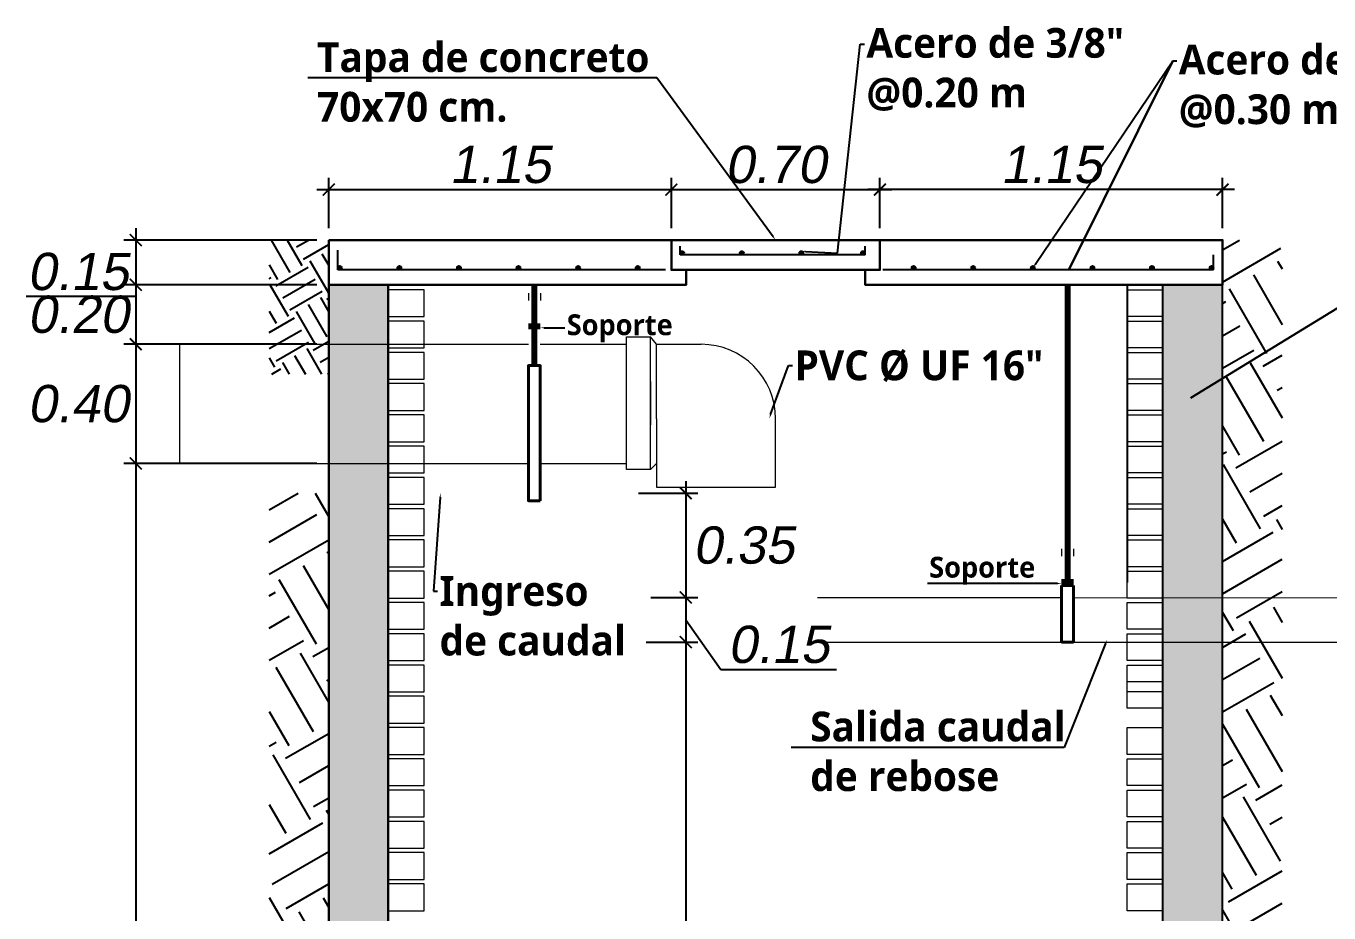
# Model space of a CAD drawing. Header units: metres. Extents: x 4293 to 4528, y 2596 to 2639.
# Drawn here: x 4482.642 to 4487.015, y 2610.887 to 2613.865 of the extents above; entities that cross this region are included whole.
import ezdxf
from ezdxf import colors
from ezdxf.entities.mleader import LeaderData, LeaderLine
from ezdxf.math import Vec2, Vec3

# ---------------------------------------------------------------- set-up
doc = ezdxf.new("R2010")
doc.units = ezdxf.units.M
for name, color, linetype, lineweight in [('0.05', 2, 'Continuous', 15), ('0.1', 11, 'Continuous', 13), ('0.4', 3, 'Continuous', 40), ('a. acero', 150, 'Continuous', 25), ('cimiento', 6, 'Continuous', 30), ('Letras El', 7, 'Continuous', 5)]:
    doc.layers.add(name, color=color, linetype=linetype, lineweight=lineweight)
doc.styles.add('ARIAL', font='arial.ttf', dxfattribs={"oblique": 10})
doc.styles.add('Generales', font='trebuc.ttf', dxfattribs={"height": 0.1})
doc.dimstyles.new('ROMANS 1-25', dxfattribs={"dimtxt": 0.125, "dimasz": 0.04, "dimexe": 0.04, "dimexo": 0.04, "dimgap": 0.02, "dimtad": 2, "dimtih": 1, "dimtoh": 1, "dimzin": 1, "dimdsep": 46, "dimtxsty": 'ARIAL', "dimblk": 'ARCHTICK', "dimcen": -0.0032, "dimdle": 0.04, "dimclrd": 1, "dimclre": 1, "dimclrt": 7, "dimazin": 2, "dimtfac": 1, "dimtofl": 0, "dimtmove": 0, "dimatfit": 3, "dimldrblk": 'OPEN30', "dimfxl": 0.04, "dimtzin": 12, "dimlwd": -1, "dimlwe": -1, "dimarcsym": 0})
pattern_1 = [(228.0127875, (4246.110832, 2612.222046), (-2, -2.25), [0.033634, -3.329772]), (184.9697407, (4246.088332, 2612.197046), (3, 0.25), [0.057717, -5.7139812]), (132.510447, (4246.030832, 2612.192046), (2.5, -2.75), [0.040697, -4.02900815]), (267.273689, (4245.933332, 2612.129546), (0.25, 5), [0.0525595, -5.2033895]), (292.833654, (4245.930832, 2612.077046), (-1.25, 3), [0.05153875, -5.10234328]), (357.273689, (4245.950832, 2612.029546), (-5, 0.25), [0.0525595, -5.2033895]), (37.6942405, (4246.003332, 2612.027046), (-3.25, -2.5), [0.06950725, -6.88121214]), (72.2553284, (4246.058332, 2612.069546), (1.75, 5.5), [0.065622, -6.49658037]), (121.4295656, (4246.078332, 2612.132046), (-2, 3.25), [0.0527375, -5.22101828]), (175.236358, (4246.050832, 2612.177046), (2.75, -0.25), [0.060208, -2.95019064]), (222.3974378, (4245.990832, 2612.182046), (-3, -2.75), [0.077862, -7.70834375]), (138.814075, (4246.180832, 2612.127046), (-1.75, 1.5), [0.02657525, -2.6309612]), (171.4692344, (4246.160832, 2612.144546), (3.25, -0.5), [0.05055925, -5.00537785]), (225, (4246.11083, 2612.15205), (-3e-17, -0.25), [0.03535525, -0.31819814]), (203.19859, (4246.093332, 2612.182046), (1.25, 0.5), [0.0190395, -1.88490378]), (291.80141, (4246.07583, 2612.174546), (-0.25, 0.75), [0.02692575, -1.31936545]), (30.963757, (4246.08583, 2612.149546), (0.75, 0.5), [0.04373225, -1.41400572]), (161.56505, (4246.12333, 2612.172046), (0.5, -0.25), [0.03162275, -0.75894667]), (16.38954, (4245.930832, 2612.174546), (2.5, 0.75), [0.0443, -4.38571129]), (70.346176, (4245.973332, 2612.187046), (-1, -2.75), [0.03716525, -3.67935194]), (293.19859, (4246.123332, 2612.222046), (-0.5, 1.25), [0.03807875, -1.86586453]), (343.61046, (4246.138332, 2612.187046), (-2.5, 0.75), [0.0443, -4.38571129]), (339.443955, (4245.930832, 2612.019546), (-1.25, 0.5), [0.04272, -2.09328094]), (294.7751406, (4245.970832, 2612.004546), (-1.25, 2.75), [0.0357945, -3.54366077]), (66.80141, (4246.125832, 2611.972046), (0.5, 1.25), [0.03807875, -1.86586453]), (17.3540246, (4246.140832, 2612.007046), (-3.25, -1), [0.04190775, -4.1488559]), (69.443955, (4246.003332, 2611.972046), (-0.5, -1.25), [0.02136, -2.11464094]), (101.309932, (4246.11083, 2611.972046), (-0.25, 1), [0.0127475, -1.26200738]), (165.963757, (4246.10833, 2611.984546), (0.75, -0.25), [0.05153875, -0.97923766]), (186.009006, (4246.058332, 2611.997046), (2.5, 0.25), [0.0477625, -4.7284808]), (303.690068, (4246.08583, 2612.127046), (-0.25, 0.5), [0.0360555, -0.86533232]), (353.1572266, (4246.105832, 2612.097046), (4.25, -0.5), [0.0629485, -6.23189066]), (60.945396, (4246.168332, 2612.089546), (-1, -1.75), [0.025739, -2.54816854]), (90, (4246.18083, 2612.11205), (-0.25, 0.25), [0.015, -0.235]), (120.256437, (4246.053332, 2612.004546), (1, -1.75), [0.034731, -3.43838]), (48.0127875, (4246.035832, 2612.034546), (2, 2.25), [0.067268, -3.296138]), (0, (4246.08083, 2612.08455), (0.25, 0.25), [0.065, -0.185]), (325.3048465, (4246.145832, 2612.084546), (2.5, -1.75), [0.0395285, -3.91331858]), (254.054604, (4246.178332, 2612.062046), (-0.25, -1), [0.0364005, -1.78362697]), (207.6459754, (4246.168332, 2612.027046), (-4.75, -2.5), [0.05926625, -5.86736855]), (175.4260787, (4246.115832, 2611.999546), (-3.25, 0.25), [0.06269975, -6.20726835])]

# ---------------------------------------------------------------- blocks, each defined once
blk = doc.blocks.new('_ArchTick')
at = {"color": 0, "linetype": 'ByBlock', "const_width": 0.15}
blk.add_lwpolyline([(-0.5, -0.5), (0.5, 0.5)], dxfattribs=at)
blk = doc.blocks.new('*D626')
at = {"color": 1, "ltscale": 0.5, "transparency": 16777216}
for p, q in [((4483.6579, 2613.1863), (4483.6579, 2613.3557)), ((4484.8079, 2613.1863), (4484.8079, 2613.3557)), ((4483.6179, 2613.3157), (4484.8479, 2613.3157))]:
    blk.add_line(p, q, dxfattribs=at)
at = {"layer": 'Defpoints', "color": 0, "ltscale": 0.5, "transparency": 16777216}
for p in [(4484.8079, 2613.3157), (4483.6579, 2613.1463), (4484.8079, 2613.1463)]:
    blk.add_point(p, dxfattribs=at)
at = {"color": 1, "ltscale": 0.5, "transparency": 16777216, "xscale": 0.04, "yscale": 0.04, "zscale": 0.04, "rotation": 180}
blk.add_blockref('_ArchTick', (4483.6579, 2613.3157), dxfattribs=at)
at = {"color": 1, "ltscale": 0.5, "transparency": 16777216, "xscale": 0.04, "yscale": 0.04, "zscale": 0.04}
blk.add_blockref('_ArchTick', (4484.8079, 2613.3157), dxfattribs=at)
at = {"color": 7, "ltscale": 0.5, "transparency": 16777216, "insert": (4484.2329, 2613.3995), "char_height": 0.125, "attachment_point": 5, "style": 'ARIAL'}
blk.add_mtext('1.15', dxfattribs=at)
blk = doc.blocks.new('_Open30')
at = {"color": 0, "linetype": 'ByBlock', "lineweight": -2}
for p, q in [((-1, 0.27), (0, 0)), ((0, 0), (-1, -0.27)), ((0, 0), (-1, 0))]:
    blk.add_line(p, q, dxfattribs=at)
blk = doc.blocks.new('*D627')
at = {"color": 1, "ltscale": 0.5, "transparency": 16777216}
for p, q in [((4484.8079, 2613.1863), (4484.8079, 2613.3557)), ((4485.5079, 2613.1863), (4485.5079, 2613.3557)), ((4484.7679, 2613.3157), (4485.5479, 2613.3157))]:
    blk.add_line(p, q, dxfattribs=at)
at = {"layer": 'Defpoints', "color": 0, "ltscale": 0.5, "transparency": 16777216}
for p in [(4485.5079, 2613.3157), (4484.8079, 2613.1463), (4485.5079, 2613.1463)]:
    blk.add_point(p, dxfattribs=at)
at = {"color": 1, "ltscale": 0.5, "transparency": 16777216, "xscale": 0.04, "yscale": 0.04, "zscale": 0.04, "rotation": 180}
blk.add_blockref('_ArchTick', (4484.8079, 2613.3157), dxfattribs=at)
at = {"color": 1, "ltscale": 0.5, "transparency": 16777216, "xscale": 0.04, "yscale": 0.04, "zscale": 0.04}
blk.add_blockref('_ArchTick', (4485.5079, 2613.3157), dxfattribs=at)
at = {"color": 7, "ltscale": 0.5, "transparency": 16777216, "insert": (4485.1579, 2613.3995), "char_height": 0.125, "attachment_point": 5, "style": 'ARIAL'}
blk.add_mtext('0.70', dxfattribs=at)
blk = doc.blocks.new('*D628')
at = {"color": 1, "ltscale": 0.5, "transparency": 16777216}
for p, q in [((4485.5079, 2613.1863), (4485.5079, 2613.3557)), ((4486.6579, 2613.1863), (4486.6579, 2613.3557)), ((4486.6979, 2613.3157), (4485.4679, 2613.3157))]:
    blk.add_line(p, q, dxfattribs=at)
at = {"layer": 'Defpoints', "color": 0, "ltscale": 0.5, "transparency": 16777216}
for p in [(4485.5079, 2613.3157), (4485.5079, 2613.1463), (4486.6579, 2613.1463)]:
    blk.add_point(p, dxfattribs=at)
at = {"color": 1, "ltscale": 0.5, "transparency": 16777216, "xscale": 0.04, "yscale": 0.04, "zscale": 0.04, "rotation": 180}
blk.add_blockref('_ArchTick', (4485.5079, 2613.3157), dxfattribs=at)
at = {"color": 1, "ltscale": 0.5, "transparency": 16777216, "xscale": 0.04, "yscale": 0.04, "zscale": 0.04}
blk.add_blockref('_ArchTick', (4486.6579, 2613.3157), dxfattribs=at)
at = {"color": 7, "ltscale": 0.5, "transparency": 16777216, "insert": (4486.0829, 2613.3995), "char_height": 0.125, "attachment_point": 5, "style": 'ARIAL'}
blk.add_mtext('1.15', dxfattribs=at)
blk = doc.blocks.new('*D629')
at = {"color": 1, "ltscale": 0.5, "transparency": 16777216}
for p, q in [((4483.0101, 2613.1863), (4483.0101, 2612.9963)), ((4483.6179, 2613.1463), (4482.9701, 2613.1463)), ((4483.6179, 2612.9963), (4482.9701, 2612.9963)), ((4483.0101, 2612.9963), (4483.0101, 2612.9563)), ((4483.0101, 2612.9563), (4482.6419, 2612.9563))]:
    blk.add_line(p, q, dxfattribs=at)
at = {"layer": 'Defpoints', "color": 0, "ltscale": 0.5, "transparency": 16777216}
for p in [(4483.6579, 2613.1463), (4483.0101, 2612.9963), (4483.6579, 2612.9963)]:
    blk.add_point(p, dxfattribs=at)
at = {"color": 1, "ltscale": 0.5, "transparency": 16777216, "xscale": 0.04, "yscale": 0.04, "zscale": 0.04}
for p, rotation in [((4483.0101, 2613.1463), 90), ((4483.0101, 2612.9963), 270)]:
    blk.add_blockref('_ArchTick', p, dxfattribs=dict(at, rotation=rotation))
at = {"color": 7, "ltscale": 0.5, "transparency": 16777216, "insert": (4482.816, 2613.0401), "char_height": 0.125, "attachment_point": 5, "style": 'ARIAL'}
blk.add_mtext('0.15', dxfattribs=at)
blk = doc.blocks.new('*D630')
at = {"color": 1, "ltscale": 0.5, "transparency": 16777216}
for p, q in [((4483.0101, 2613.0363), (4483.0101, 2612.7563)), ((4483.6179, 2612.9963), (4482.9701, 2612.9963)), ((4483.6179, 2612.7963), (4482.9701, 2612.7963))]:
    blk.add_line(p, q, dxfattribs=at)
at = {"layer": 'Defpoints', "color": 0, "ltscale": 0.5, "transparency": 16777216}
for p in [(4483.6579, 2612.9963), (4483.0101, 2612.7963), (4483.6579, 2612.7963)]:
    blk.add_point(p, dxfattribs=at)
at = {"color": 1, "ltscale": 0.5, "transparency": 16777216, "xscale": 0.04, "yscale": 0.04, "zscale": 0.04}
for p, rotation in [((4483.0101, 2612.9963), 90), ((4483.0101, 2612.7963), 270)]:
    blk.add_blockref('_ArchTick', p, dxfattribs=dict(at, rotation=rotation))
at = {"color": 7, "ltscale": 0.5, "transparency": 16777216, "insert": (4482.8167, 2612.8963), "char_height": 0.125, "attachment_point": 5, "style": 'ARIAL'}
blk.add_mtext('0.20', dxfattribs=at)
blk = doc.blocks.new('*D631')
at = {"color": 1, "ltscale": 0.5, "transparency": 16777216}
for p, q in [((4483.0101, 2612.8363), (4483.0101, 2612.3563)), ((4483.1179, 2612.7963), (4482.9701, 2612.7963)), ((4483.1179, 2612.3963), (4482.9701, 2612.3963))]:
    blk.add_line(p, q, dxfattribs=at)
at = {"layer": 'Defpoints', "color": 0, "ltscale": 0.5, "transparency": 16777216}
for p in [(4483.1579, 2612.7963), (4483.0101, 2612.3963), (4483.1579, 2612.3963)]:
    blk.add_point(p, dxfattribs=at)
at = {"color": 1, "ltscale": 0.5, "transparency": 16777216, "xscale": 0.04, "yscale": 0.04, "zscale": 0.04}
for p, rotation in [((4483.0101, 2612.7963), 90), ((4483.0101, 2612.3963), 270)]:
    blk.add_blockref('_ArchTick', p, dxfattribs=dict(at, rotation=rotation))
at = {"color": 7, "ltscale": 0.5, "transparency": 16777216, "insert": (4482.8167, 2612.5963), "char_height": 0.125, "attachment_point": 5, "style": 'ARIAL'}
blk.add_mtext('0.40', dxfattribs=at)
blk = doc.blocks.new('*D632')
at = {"color": 1, "ltscale": 0.5, "transparency": 16777216}
for p, q in [((4483.0101, 2612.4363), (4483.0101, 2608.9442)), ((4483.6179, 2612.3963), (4482.9701, 2612.3963)), ((4483.6179, 2608.9842), (4482.9701, 2608.9842))]:
    blk.add_line(p, q, dxfattribs=at)
at = {"layer": 'Defpoints', "color": 0, "ltscale": 0.5, "transparency": 16777216}
for p in [(4483.6579, 2612.3963), (4483.0101, 2608.9842), (4483.6579, 2608.9842)]:
    blk.add_point(p, dxfattribs=at)
at = {"color": 1, "ltscale": 0.5, "transparency": 16777216, "xscale": 0.04, "yscale": 0.04, "zscale": 0.04}
for p, rotation in [((4483.0101, 2612.3963), 90), ((4483.0101, 2608.9842), 270)]:
    blk.add_blockref('_ArchTick', p, dxfattribs=dict(at, rotation=rotation))
at = {"color": 7, "ltscale": 0.5, "transparency": 16777216, "insert": (4482.8286, 2610.6902), "char_height": 0.125, "attachment_point": 5, "style": 'ARIAL'}
blk.add_mtext('3.41', dxfattribs=at)
blk = doc.blocks.new('*D574')
at = {"color": 1, "ltscale": 0.5, "transparency": 16777216}
for p, q in [((4484.8563, 2612.3363), (4484.8563, 2611.9063)), ((4484.6979, 2612.2963), (4484.8963, 2612.2963)), ((4484.7395, 2611.9463), (4484.8963, 2611.9463))]:
    blk.add_line(p, q, dxfattribs=at)
at = {"layer": 'Defpoints', "color": 0, "ltscale": 0.5, "transparency": 16777216}
for p in [(4484.6579, 2612.2963), (4484.6995, 2611.9463), (4484.8563, 2611.9463)]:
    blk.add_point(p, dxfattribs=at)
at = {"color": 1, "ltscale": 0.5, "transparency": 16777216, "xscale": 0.04, "yscale": 0.04, "zscale": 0.04}
for p, rotation in [((4484.8563, 2612.2963), 90), ((4484.8563, 2611.9463), 270)]:
    blk.add_blockref('_ArchTick', p, dxfattribs=dict(at, rotation=rotation))
at = {"color": 7, "ltscale": 0.5, "transparency": 16777216, "insert": (4485.0504, 2612.1213), "char_height": 0.125, "attachment_point": 5, "style": 'ARIAL'}
blk.add_mtext('0.35', dxfattribs=at)
blk = doc.blocks.new('*D575')
at = {"color": 1, "ltscale": 0.5, "transparency": 16777216}
for p, q in [((4484.8563, 2611.9863), (4484.8563, 2611.7563)), ((4484.7395, 2611.9463), (4484.8963, 2611.9463)), ((4484.8563, 2611.8713), (4484.9738, 2611.7041)), ((4484.7234, 2611.7963), (4484.8963, 2611.7963)), ((4484.9738, 2611.7041), (4485.362, 2611.7041))]:
    blk.add_line(p, q, dxfattribs=at)
at = {"layer": 'Defpoints', "color": 0, "ltscale": 0.5, "transparency": 16777216}
for p in [(4484.6995, 2611.9463), (4484.6834, 2611.7963), (4484.8563, 2611.7963)]:
    blk.add_point(p, dxfattribs=at)
at = {"color": 1, "ltscale": 0.5, "transparency": 16777216, "xscale": 0.04, "yscale": 0.04, "zscale": 0.04}
for p, rotation in [((4484.8563, 2611.9463), 90), ((4484.8563, 2611.7963), 270)]:
    blk.add_blockref('_ArchTick', p, dxfattribs=dict(at, rotation=rotation))
at = {"color": 7, "ltscale": 0.5, "transparency": 16777216, "insert": (4485.1679, 2611.7879), "char_height": 0.125, "attachment_point": 5, "style": 'ARIAL'}
blk.add_mtext('0.15', dxfattribs=at)
blk = doc.blocks.new('*D576')
at = {"color": 1, "ltscale": 0.5, "transparency": 16777216}
for p, q in [((4484.8563, 2611.8363), (4484.8563, 2608.9442)), ((4484.7234, 2611.7963), (4484.8963, 2611.7963)), ((4484.6979, 2608.9842), (4484.8963, 2608.9842))]:
    blk.add_line(p, q, dxfattribs=at)
at = {"layer": 'Defpoints', "color": 0, "ltscale": 0.5, "transparency": 16777216}
for p in [(4484.6834, 2611.7963), (4484.6579, 2608.9842), (4484.8563, 2608.9842)]:
    blk.add_point(p, dxfattribs=at)
at = {"color": 1, "ltscale": 0.5, "transparency": 16777216, "xscale": 0.04, "yscale": 0.04, "zscale": 0.04}
for p, rotation in [((4484.8563, 2611.7963), 90), ((4484.8563, 2608.9842), 270)]:
    blk.add_blockref('_ArchTick', p, dxfattribs=dict(at, rotation=rotation))
at = {"color": 7, "ltscale": 0.5, "transparency": 16777216, "insert": (4485.0387, 2610.3902), "char_height": 0.125, "attachment_point": 5, "style": 'ARIAL'}
blk.add_mtext('2.81', dxfattribs=at)

msp = doc.modelspace()

# ---------------------------------------------------------------- hatches: boundary and pattern name
at = {"ltscale": 0.5, "true_color": 0xa35200}
h = msp.add_hatch(dxfattribs=at)
h.set_pattern_fill('EARTH', color=34, angle=300)
h.set_pattern_definition([(300, (4245.93083, 2611.97205), (0.34150635, -0.09150635), [0.25, -0.25]), (300, (4246.01202, 2612.01892), (0.34150635, -0.09150635), [0.25, -0.25]), (300, (4246.0932, 2612.0658), (0.34150635, -0.09150635), [0.25, -0.25]), (30, (4246.1359, 2612.05436), (0.09150635, 0.34150635), [0.25, -0.25]), (30, (4246.18278, 2611.97317), (0.09150635, 0.34150635), [0.25, -0.25]), (30, (4246.22965, 2611.89198), (0.09150635, 0.34150635), [0.25, -0.25])])
h.paths.add_polyline_path([(4486.8579, 2613.1463), (4486.6579, 2613.1463), (4486.6579, 2608.5842), (4483.6579, 2608.5842), (4483.6579, 2612.2963), (4483.4579, 2612.2963), (4483.4579, 2608.3842), (4486.8579, 2608.3842)])
h = msp.add_hatch(dxfattribs=at)
h.set_pattern_fill('EARTH', color=34, scale=0.5, angle=300)
h.set_pattern_definition([(300, (4245.93083, 2611.97205), (0.170753175, -0.045753175), [0.125, -0.125]), (300, (4245.97143, 2611.99548), (0.170753175, -0.045753175), [0.125, -0.125]), (300, (4246.01202, 2612.01892), (0.170753175, -0.045753175), [0.125, -0.125]), (30, (4246.03337, 2612.0132), (0.045753175, 0.170753175), [0.125, -0.125]), (30, (4246.0568, 2611.97261), (0.045753175, 0.170753175), [0.125, -0.125]), (30, (4246.08024, 2611.93201), (0.045753175, 0.170753175), [0.125, -0.125])])
h.paths.add_polyline_path([(4483.6579, 2613.1463), (4483.4579, 2613.1463), (4483.4579, 2612.6963), (4483.6579, 2612.6963)])
at = {"ltscale": 0.5}
h = msp.add_hatch(color=3, dxfattribs=at)
h.dxf.hatch_style = 1
h.paths.add_polyline_path([(4484.8508, 2613.1029, 1), (4484.8381, 2613.1029, 1)])
h = msp.add_hatch(color=3, dxfattribs=at)
h.dxf.hatch_style = 1
h.paths.add_polyline_path([(4484.8508, 2613.1029, 1), (4484.8381, 2613.1029, 1)])
h = msp.add_hatch(color=3, dxfattribs=at)
h.dxf.hatch_style = 1
h.paths.add_polyline_path([(4485.0508, 2613.1029, 1), (4485.0381, 2613.1029, 1)])
h = msp.add_hatch(color=3, dxfattribs=at)
h.dxf.hatch_style = 1
h.paths.add_polyline_path([(4485.2508, 2613.1029, 1), (4485.2381, 2613.1029, 1)])
h = msp.add_hatch(color=3, dxfattribs=at)
h.dxf.hatch_style = 1
h.paths.add_polyline_path([(4485.4577, 2613.1029, 1), (4485.445, 2613.1029, 1)])
h = msp.add_hatch(color=3, dxfattribs=at)
h.dxf.hatch_style = 1
h.paths.add_polyline_path([(4483.7014, 2613.053, 1), (4483.6887, 2613.053, 1)])
h = msp.add_hatch(color=3, dxfattribs=at)
h.dxf.hatch_style = 1
h.paths.add_polyline_path([(4483.9014, 2613.053, 1), (4483.8887, 2613.053, 1)])
h = msp.add_hatch(color=3, dxfattribs=at)
h.dxf.hatch_style = 1
h.paths.add_polyline_path([(4484.1014, 2613.053, 1), (4484.0887, 2613.053, 1)])
h = msp.add_hatch(color=3, dxfattribs=at)
h.dxf.hatch_style = 1
h.paths.add_polyline_path([(4484.3014, 2613.053, 1), (4484.2887, 2613.053, 1)])
h = msp.add_hatch(color=3, dxfattribs=at)
h.dxf.hatch_style = 1
h.paths.add_polyline_path([(4484.5014, 2613.053, 1), (4484.4887, 2613.053, 1)])
h = msp.add_hatch(color=3, dxfattribs=at)
h.dxf.hatch_style = 1
h.paths.add_polyline_path([(4484.7014, 2613.053, 1), (4484.6887, 2613.053, 1)])
h = msp.add_hatch(color=3, dxfattribs=at)
h.dxf.hatch_style = 1
h.paths.add_polyline_path([(4485.6276, 2613.053, 1), (4485.6149, 2613.053, 1)])
h = msp.add_hatch(color=3, dxfattribs=at)
h.dxf.hatch_style = 1
h.paths.add_polyline_path([(4485.8276, 2613.053, 1), (4485.8149, 2613.053, 1)])
h = msp.add_hatch(color=3, dxfattribs=at)
h.dxf.hatch_style = 1
h.paths.add_polyline_path([(4486.0276, 2613.053, 1), (4486.0149, 2613.053, 1)])
h = msp.add_hatch(color=3, dxfattribs=at)
h.dxf.hatch_style = 1
h.paths.add_polyline_path([(4486.2276, 2613.053, 1), (4486.2149, 2613.053, 1)])
h = msp.add_hatch(color=3, dxfattribs=at)
h.dxf.hatch_style = 1
h.paths.add_polyline_path([(4486.4276, 2613.053, 1), (4486.4149, 2613.053, 1)])
h = msp.add_hatch(color=3, dxfattribs=at)
h.dxf.hatch_style = 1
h.paths.add_polyline_path([(4486.6276, 2613.053, 1), (4486.6149, 2613.053, 1)])
h = msp.add_hatch(dxfattribs=at)
h.set_pattern_fill('GRAVEL', color=256, scale=0.25)
h.set_pattern_definition(pattern_1)
h.paths.add_polyline_path([(4483.8579, 2612.9963), (4483.6579, 2612.9963), (4483.6579, 2608.9842), (4483.8579, 2608.9842)])
h = msp.add_hatch(dxfattribs=at)
h.set_pattern_fill('GRAVEL', color=256, scale=0.25)
h.set_pattern_definition(pattern_1)
h.paths.add_polyline_path([(4486.6579, 2612.9963), (4486.4579, 2612.9963), (4486.4579, 2608.9842), (4486.6579, 2608.9842)])

# ---------------------------------------------------------------- linework, layer by layer
for p, q in [((4486.6579, 2613.0463), (4486.6579, 2613.0463)), ((4483.8579, 2608.9842), (4483.8579, 2612.9963)), ((4486.3379, 2612.9963), (4486.3379, 2611.9963))]:
    msp.add_line(p, q, dxfattribs=at)
for points in [[(4483.6579, 2612.9963), (4483.6579, 2608.9842), (4483.6579, 2608.5842), (4486.6579, 2608.5842), (4486.6579, 2608.9842), (4486.6579, 2612.9963)], [(4486.6579, 2608.9842), (4486.4579, 2608.9842), (4486.4579, 2612.9963)]]:
    msp.add_lwpolyline(points, dxfattribs=at)
msp.add_lwpolyline([(4483.8579, 2608.9842), (4483.6579, 2608.9842), (4483.6579, 2612.9963), (4483.8579, 2612.9963)], close=True, dxfattribs=at)
for centre in [(4484.8444, 2613.1029), (4484.8444, 2613.1029), (4485.0444, 2613.1029), (4485.2444, 2613.1029), (4485.4514, 2613.1029), (4483.695, 2613.053), (4483.895, 2613.053), (4484.095, 2613.053), (4484.295, 2613.053), (4484.495, 2613.053), (4484.695, 2613.053), (4485.6212, 2613.053), (4485.8212, 2613.053), (4486.0212, 2613.053), (4486.2212, 2613.053), (4486.4212, 2613.053), (4486.6212, 2613.053)]:
    msp.add_circle(centre, 0.00635, dxfattribs=at)
at = {"layer": '0.05', "color": 7}
for p, q in [((4484.3279, 2612.9685), (4484.3279, 2612.9433)), ((4484.3688, 2612.9685), (4484.3688, 2612.9433)), ((4486.117, 2612.1095), (4486.117, 2612.0843)), ((4486.1579, 2612.1095), (4486.1579, 2612.0843))]:
    msp.add_line(p, q, dxfattribs=at)
at = {"layer": '0.05', "color": 3}
for p, q in [((4484.6579, 2612.3763), (4484.6579, 2612.8213)), ((4484.6579, 2612.8213), (4484.7379, 2612.8213)), ((4484.7579, 2612.7963), (4484.7379, 2612.8213)), ((4484.7379, 2612.3763), (4484.7379, 2612.8213)), ((4483.1579, 2612.7963), (4484.3279, 2612.7963)), ((4483.1579, 2612.3963), (4483.1579, 2612.7963)), ((4484.3679, 2612.7963), (4484.6579, 2612.7963)), ((4484.7579, 2612.5463), (4484.7579, 2612.7963)), ((4484.7579, 2612.7963), (4484.9079, 2612.7963)), ((4484.7379, 2612.6713), (4484.7379, 2612.5263)), ((4484.7579, 2612.5463), (4484.7579, 2612.3163)), ((4485.1579, 2612.3163), (4485.1579, 2612.5463)), ((4483.1579, 2612.3963), (4484.3279, 2612.3963)), ((4484.3679, 2612.3963), (4484.6579, 2612.3963)), ((4484.7379, 2612.3763), (4484.6579, 2612.3763)), ((4484.7379, 2612.3763), (4484.7579, 2612.3963)), ((4484.7579, 2612.3163), (4485.1579, 2612.3163)), ((4485.2979, 2611.9463), (4486.1179, 2611.9463)), ((4486.1579, 2611.9463), (4487.0478, 2611.9453)), ((4485.2979, 2611.7963), (4486.1179, 2611.7963)), ((4486.1579, 2611.7963), (4487.0478, 2611.7963))]:
    msp.add_line(p, q, dxfattribs=at)
msp.add_arc((4484.9079, 2612.5463), 0.25, 0, 90, dxfattribs=at)
at = {"layer": '0.1', "color": 30}
for points in [[(4483.8579, 2612.8892), (4483.9779, 2612.8892), (4483.9779, 2612.9792), (4483.8579, 2612.9792)], [(4486.4579, 2612.8892), (4486.3379, 2612.8892), (4486.3379, 2612.9792), (4486.4579, 2612.9792)], [(4483.8579, 2612.7842), (4483.9779, 2612.7842), (4483.9779, 2612.8742), (4483.8579, 2612.8742)], [(4486.4579, 2612.7842), (4486.3379, 2612.7842), (4486.3379, 2612.8742), (4486.4579, 2612.8742)], [(4483.8579, 2612.6792), (4483.9779, 2612.6792), (4483.9779, 2612.7692), (4483.8579, 2612.7692)], [(4486.4579, 2612.6792), (4486.3379, 2612.6792), (4486.3379, 2612.7692), (4486.4579, 2612.7692)], [(4483.8579, 2612.5742), (4483.9779, 2612.5742), (4483.9779, 2612.6642), (4483.8579, 2612.6642)], [(4486.4579, 2612.5742), (4486.3379, 2612.5742), (4486.3379, 2612.6642), (4486.4579, 2612.6642)], [(4483.8579, 2612.4692), (4483.9779, 2612.4692), (4483.9779, 2612.5592), (4483.8579, 2612.5592)], [(4486.4579, 2612.4692), (4486.3379, 2612.4692), (4486.3379, 2612.5592), (4486.4579, 2612.5592)], [(4483.8579, 2612.3642), (4483.9779, 2612.3642), (4483.9779, 2612.4542), (4483.8579, 2612.4542)], [(4486.4579, 2612.3642), (4486.3379, 2612.3642), (4486.3379, 2612.4542), (4486.4579, 2612.4542)], [(4483.8579, 2612.2592), (4483.9779, 2612.2592), (4483.9779, 2612.3492), (4483.8579, 2612.3492)], [(4486.4579, 2612.2592), (4486.3379, 2612.2592), (4486.3379, 2612.3492), (4486.4579, 2612.3492)], [(4483.8579, 2612.1542), (4483.9779, 2612.1542), (4483.9779, 2612.2442), (4483.8579, 2612.2442)], [(4486.4579, 2612.1542), (4486.3379, 2612.1542), (4486.3379, 2612.2442), (4486.4579, 2612.2442)], [(4483.8579, 2612.0492), (4483.9779, 2612.0492), (4483.9779, 2612.1392), (4483.8579, 2612.1392)], [(4486.4579, 2612.0492), (4486.3379, 2612.0492), (4486.3379, 2612.1392), (4486.4579, 2612.1392)], [(4483.8579, 2611.9442), (4483.9779, 2611.9442), (4483.9779, 2612.0342), (4483.8579, 2612.0342)], [(4486.4579, 2611.9442), (4486.3379, 2611.9442), (4486.3379, 2612.0342), (4486.4579, 2612.0342)], [(4483.8579, 2611.8392), (4483.9779, 2611.8392), (4483.9779, 2611.9292), (4483.8579, 2611.9292)], [(4486.4579, 2611.8392), (4486.3379, 2611.8392), (4486.3379, 2611.9292), (4486.4579, 2611.9292)], [(4483.8579, 2611.7342), (4483.9779, 2611.7342), (4483.9779, 2611.8242), (4483.8579, 2611.8242)], [(4486.4579, 2611.7342), (4486.3379, 2611.7342), (4486.3379, 2611.8242), (4486.4579, 2611.8242)], [(4483.8579, 2611.6292), (4483.9779, 2611.6292), (4483.9779, 2611.7192), (4483.8579, 2611.7192)], [(4486.4579, 2611.6292), (4486.3379, 2611.6292), (4486.3379, 2611.7192), (4486.4579, 2611.7192)], [(4486.4579, 2611.5742), (4486.3379, 2611.5742), (4486.3379, 2611.6642), (4486.4579, 2611.6642)], [(4483.8579, 2611.5242), (4483.9779, 2611.5242), (4483.9779, 2611.6142), (4483.8579, 2611.6142)], [(4483.8579, 2611.4192), (4483.9779, 2611.4192), (4483.9779, 2611.5092), (4483.8579, 2611.5092)], [(4486.4579, 2611.4192), (4486.3379, 2611.4192), (4486.3379, 2611.5092), (4486.4579, 2611.5092)], [(4483.8579, 2611.3142), (4483.9779, 2611.3142), (4483.9779, 2611.4042), (4483.8579, 2611.4042)], [(4486.4579, 2611.3142), (4486.3379, 2611.3142), (4486.3379, 2611.4042), (4486.4579, 2611.4042)], [(4483.8579, 2611.2092), (4483.9779, 2611.2092), (4483.9779, 2611.2992), (4483.8579, 2611.2992)], [(4486.4579, 2611.2092), (4486.3379, 2611.2092), (4486.3379, 2611.2992), (4486.4579, 2611.2992)], [(4483.8579, 2611.1042), (4483.9779, 2611.1042), (4483.9779, 2611.1942), (4483.8579, 2611.1942)], [(4486.4579, 2611.1042), (4486.3379, 2611.1042), (4486.3379, 2611.1942), (4486.4579, 2611.1942)], [(4483.8579, 2610.9992), (4483.9779, 2610.9992), (4483.9779, 2611.0892), (4483.8579, 2611.0892)], [(4486.4579, 2610.9992), (4486.3379, 2610.9992), (4486.3379, 2611.0892), (4486.4579, 2611.0892)], [(4483.8579, 2610.8942), (4483.9779, 2610.8942), (4483.9779, 2610.9842), (4483.8579, 2610.9842)], [(4486.4579, 2610.8942), (4486.3379, 2610.8942), (4486.3379, 2610.9842), (4486.4579, 2610.9842)]]:
    msp.add_lwpolyline(points, close=True, dxfattribs=at)
at = {"layer": '0.4', "color": 154}
for p, q in [((4484.3429, 2612.7247), (4484.3429, 2612.9963)), ((4484.3529, 2612.7247), (4484.3529, 2612.9963)), ((4486.1329, 2611.9863), (4486.1329, 2612.9963)), ((4486.1429, 2611.9863), (4486.1429, 2612.9963)), ((4484.3279, 2612.5663), (4484.3279, 2612.4263)), ((4484.3679, 2612.4263), (4484.3679, 2612.5663)), ((4486.1579, 2611.9863), (4486.1179, 2611.9863)), ((4486.1179, 2611.9863), (4486.1179, 2611.7963)), ((4486.1579, 2611.7963), (4486.1579, 2611.9863)), ((4486.1179, 2611.7963), (4486.1579, 2611.7963))]:
    msp.add_line(p, q, dxfattribs=at)
at = {"layer": '0.4', "color": 7}
for p, q in [((4484.3279, 2612.8618), (4484.3679, 2612.8618)), ((4484.3279, 2612.8518), (4484.3679, 2612.8518)), ((4486.1579, 2612.0027), (4486.1179, 2612.0027)), ((4486.1579, 2611.9927), (4486.1179, 2611.9927))]:
    msp.add_line(p, q, dxfattribs=at)
at = {"layer": '0.4', "color": 154}
msp.add_lwpolyline([(4484.3679, 2612.2707), (4484.3279, 2612.2707), (4484.3279, 2612.7247), (4484.3679, 2612.7247)], close=True, dxfattribs=at)
at = {"layer": 'a. acero'}
for p, q in [((4484.8378, 2613.0963), (4484.8378, 2613.1263)), ((4485.458, 2613.0963), (4485.458, 2613.1263)), ((4486.6279, 2613.0463), (4486.6279, 2613.0963))]:
    msp.add_line(p, q, dxfattribs=at)
for points in [[(4483.6879, 2613.0463), (4483.6879, 2613.1121)], [(4485.458, 2613.0963), (4484.8378, 2613.0963)], [(4484.7877, 2613.0463), (4483.6879, 2613.0463)], [(4486.6279, 2613.0463), (4485.5182, 2613.0463)]]:
    msp.add_lwpolyline(points, dxfattribs=at)
at = {"layer": 'cimiento'}
for points in [[(4483.6579, 2613.1463), (4484.8079, 2613.1463), (4484.8079, 2613.0463), (4484.8579, 2613.0463), (4484.8579, 2612.9963), (4483.6579, 2612.9963)], [(4485.5079, 2613.1463), (4484.8079, 2613.1463), (4484.8079, 2613.0463), (4485.5079, 2613.0463)], [(4485.5079, 2613.1463), (4486.6579, 2613.1463), (4486.6579, 2612.9963), (4485.4579, 2612.9963), (4485.4579, 2613.0463), (4485.5079, 2613.0463)]]:
    msp.add_lwpolyline(points, close=True, dxfattribs=at)

# ---------------------------------------------------------------- dimensions: what is measured, and where the dimension line sits
at = {"ltscale": 0.5}
for base, p1, p2, picture, middle in [((4484.8079, 2613.3157), (4483.6579, 2613.1463), (4484.8079, 2613.1463), '*D626', (4484.2329, 2613.3995)), ((4485.5079, 2613.3157), (4486.6579, 2613.1463), (4485.5079, 2613.1463), '*D628', (4486.0829, 2613.3995))]:
    dim = msp.add_linear_dim(base=base, p1=p1, p2=p2, dimstyle='ROMANS 1-25', dxfattribs=at)
    dim.commit()
    dim.dimension.update_dxf_attribs({"geometry": picture, "text_midpoint": middle})
dim = msp.add_linear_dim(base=(4485.5079, 2613.3157), p1=(4484.8079, 2613.1463), p2=(4485.5079, 2613.1463), dimstyle='ROMANS 1-25', override={"dimtmove": 1}, dxfattribs=at)
dim.commit()
dim.dimension.update_dxf_attribs({"geometry": '*D627', "text_midpoint": (4485.1579, 2613.3995)})
for base, p1, p2, picture, middle in [((4483.0101, 2612.9963), (4483.6579, 2613.1463), (4483.6579, 2612.9963), '*D629', (4482.816, 2613.0401)), ((4483.0101, 2612.7963), (4483.6579, 2612.9963), (4483.6579, 2612.7963), '*D630', (4482.8167, 2612.8963)), ((4483.0101, 2612.3963), (4483.1579, 2612.7963), (4483.1579, 2612.3963), '*D631', (4482.8167, 2612.5963)), ((4483.0101, 2608.9842), (4483.6579, 2612.3963), (4483.6579, 2608.9842), '*D632', (4482.8286, 2610.6902)), ((4484.8563, 2611.9463), (4484.6579, 2612.2963), (4484.6995, 2611.9463), '*D574', (4485.0504, 2612.1213))]:
    dim = msp.add_linear_dim(base=base, p1=p1, p2=p2, angle=90, dimstyle='ROMANS 1-25', dxfattribs=at)
    dim.commit()
    dim.dimension.update_dxf_attribs({"geometry": picture, "text_midpoint": middle})
dim = msp.add_linear_dim(base=(4484.8563, 2611.7963), p1=(4484.6995, 2611.9463), p2=(4484.6834, 2611.7963), angle=90, dimstyle='ROMANS 1-25', override={"dimtmove": 1}, dxfattribs=at)
dim.commit()
dim.dimension.update_dxf_attribs({"geometry": '*D575', "text_midpoint": (4484.9938, 2611.7041), "dimtype": 160})
dim = msp.add_linear_dim(base=(4484.8563, 2608.9842), p1=(4484.6834, 2611.7963), p2=(4484.6579, 2608.9842), angle=90, dimstyle='ROMANS 1-25', override={"dimtmove": 1}, dxfattribs=at)
dim.commit()
dim.dimension.update_dxf_attribs({"geometry": '*D576', "text_midpoint": (4485.0387, 2610.3902)})

# ---------------------------------------------------------------- leaders
at = {"layer": 'Letras El'}
ml = msp.add_multileader_mtext('Standard', dxfattribs=at)
ml.set_content('\\A1;\\pxt6;{\\fTrebuchet MS|b1|i0|c0|p34;Acero de 3/8" \\P@0.20 m}', color=256, style='Generales')
ml.set_leader_properties()
ml.build(insert=Vec2(0, 0))
ml.multileader.update_dxf_attribs({"text_right_attachment_type": 6, "dogleg_length": 0.0274, "arrow_head_size": 0.0135})
ctx = ml.context
ctx.base_point, ctx.char_height, ctx.arrow_head_size, ctx.landing_gap_size, ctx.plane_origin = Vec3(4485.4558, 2613.8041), 0.1, 0.0135, 0.00675, Vec3(4484.3648, 2613.1449)
ctx.right_attachment = 6
notes = []
notes.append((ctx, [(1, (1, 1, 0), (4485.4421, 2613.8041), (1, 0), 0.0137, [(2, [(4485.2444, 2613.1092), (4485.3651, 2613.1025)], 0, [])])]))
ctx.mtext.insert, ctx.mtext.width, ctx.mtext.flow_direction = Vec3(4485.4626, 2613.8586), 1.190861, 5
ml = msp.add_multileader_mtext('Standard', dxfattribs=at)
ml.set_content('\\A1;\\pxt6;{\\fTrebuchet MS|b1|i0|c0|p34;Tapa de concreto \\P70x70 cm.}', color=256, style='Generales')
ml.set_leader_properties()
ml.build(insert=Vec2(0, 0))
ml.multileader.update_dxf_attribs({"text_right_attachment_type": 6, "dogleg_length": 0.0274, "arrow_head_size": 0.0135})
ctx = ml.context
ctx.base_point, ctx.char_height, ctx.arrow_head_size, ctx.landing_gap_size, ctx.plane_origin = Vec3(4483.6119, 2613.759), 0.1, 0.0135, 0.00675, Vec3(4482.2223, 2612.9768)
ctx.right_attachment = 6
notes.append((ctx, [(0, (1, 1, 0), (4484.759, 2613.6907), (-1, 0), 0.0137, [(2, [(4485.1579, 2613.1463)], 0, [])])]))
ctx.mtext.insert, ctx.mtext.width, ctx.mtext.defined_height, ctx.mtext.flow_direction = Vec3(4483.6186, 2613.8107), 1.70837, 0.0855, 5
ml = msp.add_multileader_mtext('Standard', dxfattribs=at)
ml.set_content('\\A1;\\pxt6;{\\fTrebuchet MS|b1|i0|c0|p34;Acero de 5/8" \\P@0.30 m}', color=256, style='Generales')
ml.set_leader_properties()
ml.build(insert=Vec2(0, 0))
ml.multileader.update_dxf_attribs({"text_right_attachment_type": 6, "dogleg_length": 0.0274, "arrow_head_size": 0.0135})
ctx = ml.context
ctx.base_point, ctx.char_height, ctx.arrow_head_size, ctx.landing_gap_size, ctx.plane_origin = Vec3(4486.5042, 2613.7479), 0.1, 0.0135, 0.00675, Vec3(4485.1416, 2613.0886)
ctx.right_attachment = 6
notes.append((ctx, [(1, (1, 1, 0), (4486.4906, 2613.7479), (1, 0), 0.0137, [(2, [(4486.0212, 2613.053), (4486.4906, 2613.7479), (4486.1419, 2613.0463)], 0, [])])]))
ctx.mtext.insert, ctx.mtext.width, ctx.mtext.defined_height, ctx.mtext.flow_direction = Vec3(4486.511, 2613.8024), 0.919207, 0.0855, 5
ml = msp.add_multileader_mtext('Standard', dxfattribs=at)
ml.set_content('\\A1;\\pxt6;{\\fTrebuchet MS|b1|i0|c0|p34;Capa de grava de \\H0.7x;\\S3/4;\\H1.42857x;" o 1".\\Pe=20 cm.}', color=256, style='Generales')
ml.set_leader_properties()
ml.build(insert=Vec2(0, 0))
ml.multileader.update_dxf_attribs({"text_right_attachment_type": 6, "dogleg_length": 0.0274, "arrow_head_size": 0.0135})
ctx = ml.context
ctx.base_point, ctx.char_height, ctx.arrow_head_size, ctx.landing_gap_size, ctx.plane_origin = Vec3(4487.2309, 2613.0246), 0.1, 0.0135, 0.00675, Vec3(4486.214, 2612.1686)
ctx.right_attachment = 6
notes.append((ctx, [(1, (1, 1, 0), (4487.2172, 2613.0246), (1, 0), 0.0137, [(2, [(4487.2172, 2613.0246), (4486.552, 2612.6162)], 0, [])])]))
ctx.mtext.insert, ctx.mtext.width, ctx.mtext.defined_height, ctx.mtext.flow_direction = Vec3(4487.2377, 2613.0763), 1.70837, 0.0855, 5
ml = msp.add_multileader_mtext('Standard', dxfattribs=at)
ml.set_content('\\A1;\\pxt6;{\\fTrebuchet MS|b1|i0|c0|p34;Soporte}', color=256, style='Generales')
ml.set_leader_properties()
ml.build(insert=Vec2(0, 0))
ml.multileader.update_dxf_attribs({"text_right_attachment_type": 6, "dogleg_length": 0.0274, "arrow_head_size": 0.0135})
ctx = ml.context
ctx.base_point, ctx.char_height, ctx.arrow_head_size, ctx.landing_gap_size, ctx.plane_origin = Vec3(4484.45, 2612.852), 0.07, 0.0135, 0.00675, Vec3(4483.1419, 2611.8322)
ctx.right_attachment = 6
notes.append((ctx, [(1, (1, 1, 0), (4484.4363, 2612.852), (1, 0), 0.0137, [(2, [(4484.3679, 2612.8518)], 0, [])])]))
ctx.mtext.insert, ctx.mtext.width, ctx.mtext.defined_height, ctx.mtext.flow_direction = Vec3(4484.4567, 2612.8969), 1.70837, 0.0855, 5
ml = msp.add_multileader_mtext('Standard', dxfattribs=at)
ml.set_content('\\A1;\\pxt6;{\\fTrebuchet MS|b1|i0|c0|p34;PVC %%C UF 16"}', color=256, style='Generales')
ml.set_leader_properties()
ml.build(insert=Vec2(0, 0))
ml.multileader.update_dxf_attribs({"text_right_attachment_type": 6, "dogleg_length": 0.0274, "arrow_head_size": 0.0135})
ctx = ml.context
ctx.base_point, ctx.char_height, ctx.arrow_head_size, ctx.landing_gap_size, ctx.plane_origin = Vec3(4485.2148, 2612.7247), 0.1, 0.0135, 0.00675, Vec3(4483.3543, 2610.6248)
ctx.right_attachment = 6
notes.append((ctx, [(1, (1, 1, 0), (4485.2011, 2612.7247), (1, 0), 0.0137, [(2, [(4485.1365, 2612.5474)], 0, [])])]))
ctx.mtext.insert, ctx.mtext.width, ctx.mtext.defined_height, ctx.mtext.flow_direction = Vec3(4485.2215, 2612.7756), 1.70837, 0.0855, 5
ml = msp.add_multileader_mtext('Standard', dxfattribs=at)
ml.set_content('\\A1;{\\fTrebuchet MS|b1|i0|c0|p34;Ingreso\\Pde caudal}', color=256, style='Generales')
ml.set_leader_properties()
ml.build(insert=Vec2(0, 0))
ml.multileader.update_dxf_attribs({"text_right_attachment_type": 6, "dogleg_length": 0.0274, "arrow_head_size": 0.0135})
ctx = ml.context
ctx.base_point, ctx.char_height, ctx.arrow_head_size, ctx.landing_gap_size, ctx.plane_origin = Vec3(4484.0232, 2611.9674), 0.1, 0.0135, 0.00675, Vec3(4482.3097, 2609.5012)
ctx.right_attachment = 6
notes.append((ctx, [(1, (1, 1, 0), (4484.0095, 2611.9674), (1, 0), 0.0137, [(2, [(4484.033, 2612.2963)], 0, [])])]))
ctx.mtext.insert, ctx.mtext.width, ctx.mtext.defined_height, ctx.mtext.flow_direction = Vec3(4484.0299, 2612.018), 1.70837, 0.0855, 5
ml = msp.add_multileader_mtext('Standard', dxfattribs=at)
ml.set_content('\\A1;\\pxt6;{\\fTrebuchet MS|b1|i0|c0|p34;Soporte}', color=256, style='Generales')
ml.set_leader_properties()
ml.build(insert=Vec2(0, 0))
ml.multileader.update_dxf_attribs({"text_right_attachment_type": 6, "dogleg_length": 0.0274, "arrow_head_size": 0.0135})
ctx = ml.context
ctx.base_point, ctx.char_height, ctx.arrow_head_size, ctx.landing_gap_size, ctx.plane_origin = Vec3(4485.6793, 2612.0379), 0.07, 0.0135, 0.00675, Vec3(4487.3439, 2610.9732)
ctx.right_attachment, ctx.text_align_type = 6, 2
notes.append((ctx, [(1, (1, 1, 0), (4486.0495, 2611.993), (-1, 0), 0.0137, [(2, [(4486.1179, 2611.9927)], 0, [])])]))
ctx.mtext.insert, ctx.mtext.width, ctx.mtext.defined_height, ctx.mtext.alignment, ctx.mtext.flow_direction = Vec3(4486.0291, 2612.0828), 1.70837, 0.0855, 3, 5
ml = msp.add_multileader_mtext('Standard', dxfattribs=at)
ml.set_content('\\A1;{\\fTrebuchet MS|b1|i0|c0|p34;Salida caudal \\Pde rebose}', color=256, style='Generales')
ml.set_leader_properties()
ml.build(insert=Vec2(0, 0))
ml.multileader.update_dxf_attribs({"text_right_attachment_type": 6, "dogleg_length": 0.0274, "arrow_head_size": 0.0135})
ctx = ml.context
ctx.base_point, ctx.char_height, ctx.arrow_head_size, ctx.landing_gap_size, ctx.plane_origin = Vec3(4485.2674, 2611.512), 0.1, 0.0135, 0.00675, Vec3(4483.55, 2608.9666)
ctx.right_attachment = 6
notes.append((ctx, [(0, (1, 1, 0), (4486.1259, 2611.4427), (-1, 0), 0.0137, [(2, [(4486.2701, 2611.8037)], 0, [])])]))
ctx.mtext.insert, ctx.mtext.width, ctx.mtext.defined_height, ctx.mtext.flow_direction = Vec3(4485.2741, 2611.5627), 1.70837, 0.0855, 5
for ctx, leaders in notes:
    for number, flags, end, landing, length, lines in leaders:
        leader = LeaderData()
        leader.index, (leader.has_last_leader_line, leader.has_dogleg_vector, leader.attachment_direction) = number, flags
        leader.last_leader_point, leader.dogleg_vector, leader.dogleg_length = Vec3(end), Vec3(landing), length
        for number, points, colour, breaks in lines:
            line = LeaderLine()
            line.index, line.vertices, line.color, line.breaks = number, Vec3.list(points), colors.encode_raw_color(colour), breaks
            leader.lines.append(line)
        ctx.leaders.append(leader)

doc.saveas('drawing.dxf')
